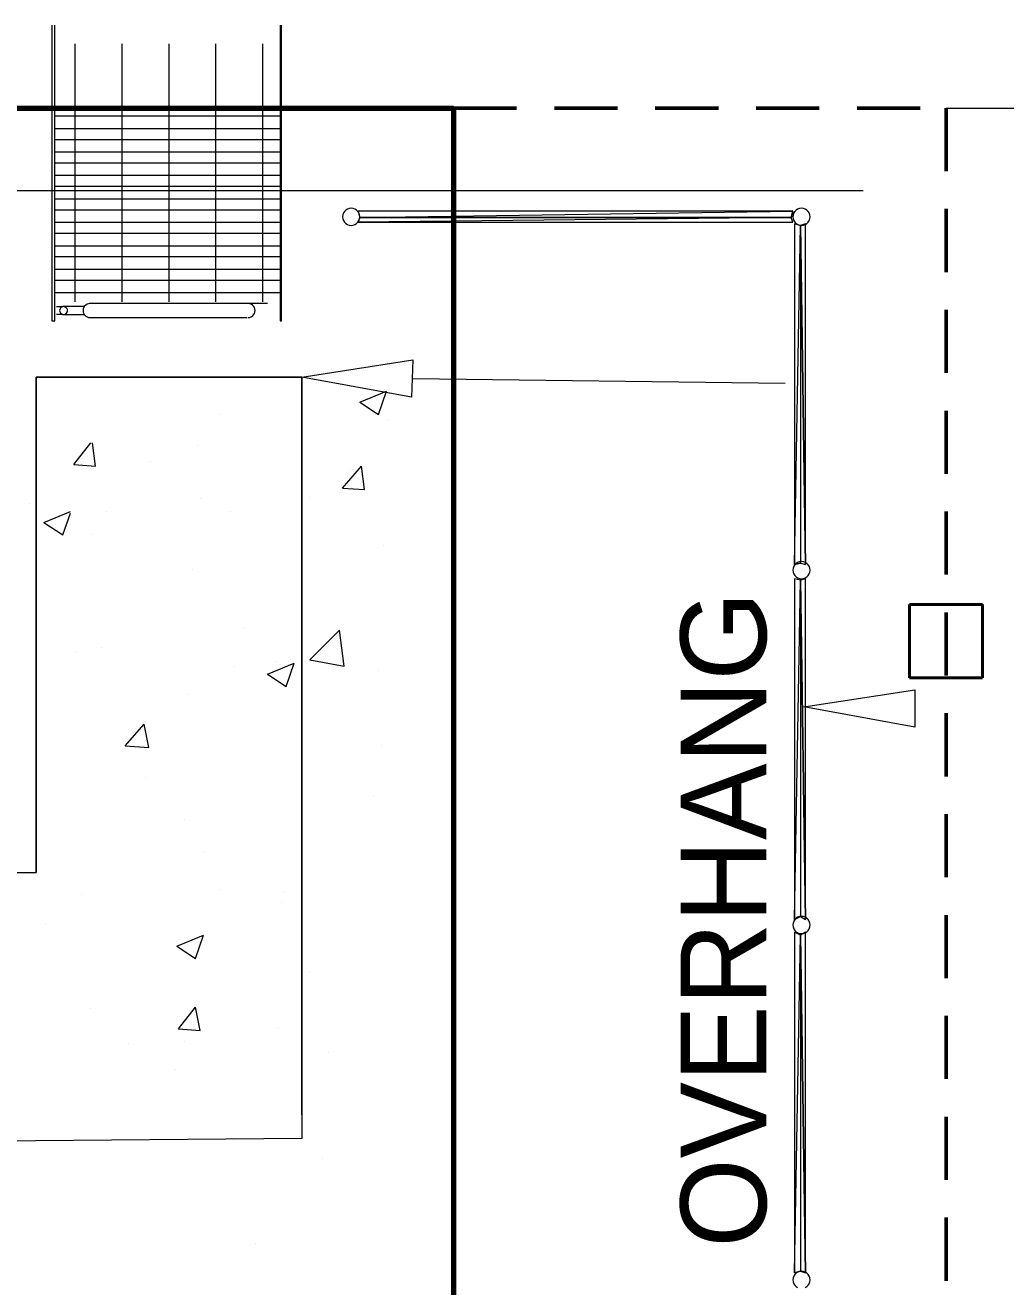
# Paper-space layout '01 Roof Support Layout' of a CAD drawing. Header units: millimetres. Extents: x 5 to 415, y 5 to 292.
# Drawn here: x 238.5 to 277.4, y 162.2 to 212.2 of the extents above; entities that cross this region are included whole.
import ezdxf
from ezdxf.enums import TextEntityAlignment as Align

# ---------------------------------------------------------------- set-up
doc = ezdxf.new("R2010")
doc.units = ezdxf.units.MM
doc.linetypes.add('DASHED_REVIEW', pattern=[4, 2.5, -1.5])
for name, color, linetype in [('BEAMS', 7, 'Continuous'), ('DIMENSIONS', 7, 'Continuous'), ('EXISTING', 7, 'Continuous'), ('LOAD_BEARING_WALLS', 7, 'Continuous'), ('PHOTO_COLUMNS', 7, 'Continuous'), ('PROPOSED', 7, 'Continuous'), ('TEXT', 7, 'Continuous')]:
    doc.layers.add(name, color=color, linetype=linetype)

# ---------------------------------------------------------------- blocks, each defined once
blk = doc.blocks.new('SHEET_01')
at = {"layer": 'BEAMS', "color": 7, "linetype": 'DASHED_REVIEW', "lineweight": 50}
for p, q in [((255.516, 208.916), (275.046, 208.916)), ((275.046, 208.916), (275.046, 155.658))]:
    blk.add_line(p, q, dxfattribs=at)
at = {"layer": 'DIMENSIONS', "color": 7, "linetype": 'Continuous', "lineweight": 13}
blk.add_line((275.046, 208.916), (288.5, 208.916), dxfattribs=at)
at = {"layer": 'EXISTING', "color": 7, "lineweight": 30}
blk.add_line((207.032, 208.916), (255.516, 208.916), dxfattribs=at)
at = {"layer": 'EXISTING', "color": 254, "linetype": 'Continuous', "lineweight": 13}
for p, q in [((271.76, 205.63), (203.684, 205.63)), ((268.97, 204.824), (251.734, 204.824)), ((251.734, 204.824), (251.796, 204.576)), ((251.796, 204.576), (268.97, 204.824)), ((268.97, 204.824), (268.908, 204.576)), ((268.908, 204.576), (251.734, 204.39)), ((251.734, 204.39), (251.796, 204.576)), ((251.734, 204.39), (268.97, 204.39)), ((251.796, 204.576), (268.908, 204.576)), ((268.908, 204.576), (251.796, 204.576)), ((268.97, 204.39), (268.908, 204.576)), ((269.032, 204.328), (269.032, 190.812)), ((269.28, 204.266), (269.032, 204.328)), ((269.032, 190.812), (269.28, 204.266)), ((269.466, 204.328), (269.28, 204.266)), ((269.28, 204.266), (269.28, 190.874)), ((269.466, 190.812), (269.28, 204.266)), ((269.28, 204.266), (269.466, 190.812)), ((269.466, 190.812), (269.466, 204.328)), ((249.502, 198.252), (253.904, 198.934)), ((253.904, 198.934), (253.842, 197.446)), ((253.842, 197.446), (249.502, 198.252)), ((253.904, 198.19), (268.66, 198.004)), ((251.796, 197.26), (252.85, 197.694)), ((252.54, 196.764), (252.85, 197.694)), ((251.796, 197.26), (252.54, 196.764)), ((246.278, 196.764), (246.278, 196.764)), ((252.912, 196.516), (252.912, 196.516)), ((240.45, 194.78), (241.132, 195.648)), ((241.318, 194.718), (241.194, 195.648)), ((245.348, 195.524), (245.348, 195.524)), ((240.45, 194.78), (241.318, 194.718)), ((243.488, 194.904), (243.488, 194.904)), ((251.114, 193.85), (251.858, 194.718)), ((251.982, 193.788), (251.858, 194.718)), ((251.114, 194.16), (251.114, 194.16)), ((251.424, 194.532), (251.424, 194.532)), ((251.114, 193.85), (251.982, 193.788)), ((238.714, 193.23), (238.714, 193.23)), ((245.472, 193.416), (245.472, 193.416)), ((249.812, 193.478), (249.812, 193.478)), ((239.272, 192.486), (240.326, 192.92)), ((240.016, 191.99), (240.326, 192.858)), ((241.752, 192.92), (241.752, 192.92)), ((246.65, 192.92), (246.65, 192.92)), ((239.272, 192.486), (240.016, 191.99)), ((241.194, 191.99), (241.194, 191.99)), ((252.726, 191.556), (252.726, 191.556)), ((245.162, 190.626), (245.162, 190.626)), ((269.28, 190.874), (269.032, 190.812)), ((269.28, 190.874), (269.466, 190.812)), ((269.032, 190.254), (269.032, 176.738)), ((269.28, 190.192), (269.032, 190.254)), ((269.032, 176.738), (269.28, 190.192)), ((269.466, 190.254), (269.28, 190.192)), ((269.28, 190.192), (269.28, 176.862)), ((269.466, 176.738), (269.28, 190.192)), ((269.28, 190.192), (269.466, 176.738)), ((269.466, 176.738), (269.466, 190.254)), ((247.208, 188.27), (247.208, 188.27)), ((249.812, 187.03), (250.99, 188.208)), ((251.176, 186.782), (250.99, 188.208)), ((240.512, 187.34), (240.512, 187.34)), ((241.566, 187.526), (241.566, 187.526)), ((246.836, 186.782), (246.836, 186.782)), ((248.138, 186.472), (249.192, 186.906)), ((248.448, 186.968), (248.448, 186.968)), ((248.882, 185.976), (249.192, 186.906)), ((249.812, 187.03), (251.176, 186.782)), ((248.138, 186.472), (248.882, 185.976)), ((252.54, 186.596), (252.54, 186.596)), ((244.976, 185.666), (244.976, 185.666)), ((269.404, 185.17), (273.806, 185.852)), ((273.806, 185.852), (273.806, 184.364)), ((273.806, 184.364), (269.404, 185.17)), ((242.496, 183.62), (243.24, 184.488)), ((243.426, 183.558), (243.24, 184.488)), ((242.496, 183.62), (243.426, 183.558)), ((252.664, 183.62), (252.664, 183.62)), ((243.302, 182.38), (243.302, 182.38)), ((252.354, 181.636), (252.354, 181.636)), ((244.852, 180.706), (244.852, 180.706)), ((245.596, 179.404), (245.596, 179.404)), ((240.76, 177.73), (240.76, 177.73)), ((246.216, 177.916), (246.216, 177.916)), ((248.758, 177.792), (248.758, 177.792)), ((248.696, 177.42), (248.696, 177.42)), ((269.28, 176.862), (269.032, 176.738)), ((269.28, 176.862), (269.466, 176.738)), ((239.334, 176.552), (239.334, 176.552)), ((244.542, 175.684), (245.596, 176.118)), ((245.286, 175.188), (245.596, 176.118)), ((269.032, 176.242), (269.032, 162.726)), ((269.28, 176.118), (269.032, 176.242)), ((269.032, 162.726), (269.28, 176.118)), ((269.466, 176.242), (269.28, 176.118)), ((269.28, 176.118), (269.28, 162.788)), ((269.466, 162.726), (269.28, 176.118)), ((269.28, 176.118), (269.466, 162.726)), ((269.466, 162.726), (269.466, 176.242)), ((244.542, 175.684), (245.286, 175.188)), ((244.666, 175.746), (244.666, 175.746)), ((249.812, 174.692), (249.812, 174.692)), ((241.132, 173.204), (241.132, 173.204)), ((244.604, 172.398), (245.286, 173.266)), ((245.472, 172.336), (245.286, 173.266)), ((244.604, 172.398), (245.472, 172.336)), ((248.572, 172.398), (248.572, 172.398)), ((242.62, 171.84), (242.62, 171.84)), ((244.852, 171.902), (244.852, 171.902)), ((250.556, 171.468), (250.556, 171.468)), ((244.48, 170.786), (244.48, 170.786)), ((246.774, 167.996), (246.774, 167.996)), ((250.308, 167.252), (250.308, 167.252)), ((247.642, 163.904), (247.642, 163.904)), ((269.28, 162.788), (269.032, 162.726)), ((269.28, 162.788), (269.466, 162.726))]:
    blk.add_line(p, q, dxfattribs=at)
at = {"layer": 'LOAD_BEARING_WALLS', "color": 7, "linetype": 'Continuous', "lineweight": 70}
for p, q in [((207.032, 208.916), (255.516, 208.916)), ((255.516, 208.916), (255.516, 155.658))]:
    blk.add_line(p, q, dxfattribs=at)
at = {"layer": 'PHOTO_COLUMNS', "color": 7, "linetype": 'Continuous', "lineweight": 40}
for p, q in [((273.596, 189.224), (276.496, 189.224)), ((273.596, 186.324), (273.596, 189.224)), ((276.496, 189.224), (276.496, 186.324)), ((276.496, 186.324), (273.596, 186.324))]:
    blk.add_line(p, q, dxfattribs=at)
at = {"layer": 'PROPOSED', "color": 250, "linetype": 'Continuous', "lineweight": 13}
for p, q in [((239.582, 212.202), (239.582, 200.484)), ((239.706, 200.484), (239.706, 212.202)), ((248.634, 212.202), (248.634, 200.484)), ((248.696, 200.484), (248.696, 212.202)), ((240.512, 201.228), (240.512, 211.458)), ((242.372, 201.228), (242.372, 211.458)), ((244.232, 201.228), (244.232, 211.458)), ((246.092, 201.228), (246.092, 211.458)), ((247.952, 201.228), (247.952, 211.458)), ((239.706, 208.606), (248.634, 208.606)), ((239.706, 208.11), (248.634, 208.11)), ((239.706, 207.676), (248.634, 207.676)), ((239.706, 207.18), (248.634, 207.18)), ((239.706, 206.746), (248.634, 206.746)), ((239.706, 206.25), (248.634, 206.25)), ((239.706, 205.816), (248.634, 205.816)), ((239.706, 205.32), (248.634, 205.32)), ((239.706, 204.886), (248.634, 204.886)), ((251.123, 204.685), (251.114, 204.607)), ((251.149, 204.757), (251.123, 204.685)), ((251.189, 204.82), (251.149, 204.757)), ((251.242, 204.873), (251.189, 204.82)), ((251.305, 204.913), (251.242, 204.873)), ((251.377, 204.939), (251.305, 204.913)), ((251.455, 204.948), (251.377, 204.939)), ((251.533, 204.939), (251.455, 204.948)), ((251.605, 204.913), (251.533, 204.939)), ((251.668, 204.873), (251.605, 204.913)), ((251.721, 204.82), (251.668, 204.873)), ((251.761, 204.757), (251.721, 204.82)), ((251.787, 204.685), (251.761, 204.757)), ((251.796, 204.607), (251.787, 204.685)), ((268.908, 204.576), (268.97, 204.824)), ((268.979, 204.685), (268.97, 204.607)), ((269.005, 204.757), (268.979, 204.685)), ((269.045, 204.82), (269.005, 204.757)), ((269.098, 204.873), (269.045, 204.82)), ((269.161, 204.913), (269.098, 204.873)), ((269.233, 204.939), (269.161, 204.913)), ((269.311, 204.948), (269.233, 204.939)), ((269.389, 204.939), (269.311, 204.948)), ((269.461, 204.913), (269.389, 204.939)), ((269.524, 204.873), (269.461, 204.913)), ((269.577, 204.82), (269.524, 204.873)), ((269.617, 204.757), (269.577, 204.82)), ((269.643, 204.685), (269.617, 204.757)), ((269.652, 204.607), (269.643, 204.685)), ((239.706, 204.39), (248.634, 204.39)), ((251.114, 204.607), (251.123, 204.529)), ((251.123, 204.529), (251.149, 204.457)), ((251.149, 204.457), (251.189, 204.394)), ((251.189, 204.394), (251.242, 204.341)), ((251.242, 204.341), (251.305, 204.301)), ((251.305, 204.301), (251.377, 204.275)), ((251.377, 204.275), (251.455, 204.266)), ((251.455, 204.266), (251.533, 204.275)), ((251.533, 204.275), (251.605, 204.301)), ((251.605, 204.301), (251.668, 204.341)), ((251.668, 204.341), (251.721, 204.394)), ((251.721, 204.394), (251.761, 204.457)), ((251.796, 204.576), (251.734, 204.39)), ((251.761, 204.457), (251.787, 204.529)), ((251.787, 204.529), (251.796, 204.607)), ((268.97, 204.607), (268.979, 204.529)), ((268.979, 204.529), (269.005, 204.457)), ((269.005, 204.457), (269.045, 204.394)), ((269.045, 204.394), (269.098, 204.341)), ((269.098, 204.341), (269.161, 204.301)), ((269.161, 204.301), (269.233, 204.275)), ((269.233, 204.275), (269.311, 204.266)), ((269.311, 204.266), (269.389, 204.275)), ((269.389, 204.275), (269.461, 204.301)), ((269.461, 204.301), (269.524, 204.341)), ((269.524, 204.341), (269.577, 204.394)), ((269.577, 204.394), (269.617, 204.457)), ((269.617, 204.457), (269.643, 204.529)), ((269.643, 204.529), (269.652, 204.607)), ((239.706, 203.956), (248.634, 203.956)), ((239.706, 203.46), (248.634, 203.46)), ((239.706, 203.026), (248.634, 203.026)), ((239.706, 202.53), (248.634, 202.53)), ((239.706, 202.096), (248.634, 202.096)), ((239.706, 201.6), (248.634, 201.6)), ((240.978, 201.138), (240.926, 201.105)), ((241.037, 201.159), (240.978, 201.138)), ((241.101, 201.166), (241.037, 201.159)), ((248.138, 201.166), (241.07, 201.166)), ((247.427, 201.159), (247.363, 201.166)), ((247.486, 201.138), (247.427, 201.159)), ((247.538, 201.105), (247.486, 201.138)), ((239.768, 201.042), (240.016, 201.042)), ((240.016, 200.732), (239.768, 200.732)), ((239.896, 200.923), (239.892, 200.887)), ((239.892, 200.887), (239.896, 200.851)), ((239.908, 200.955), (239.896, 200.923)), ((239.896, 200.851), (239.908, 200.819)), ((239.926, 200.984), (239.908, 200.955)), ((239.908, 200.819), (239.926, 200.79)), ((239.95, 201.008), (239.926, 200.984)), ((239.926, 200.79), (239.95, 200.766)), ((239.979, 201.026), (239.95, 201.008)), ((239.95, 200.766), (239.979, 200.748)), ((240.011, 201.038), (239.979, 201.026)), ((239.979, 200.748), (240.011, 200.736)), ((240.047, 201.042), (240.011, 201.038)), ((240.011, 200.736), (240.047, 200.732)), ((240.884, 201.042), (240.016, 201.042)), ((240.016, 200.732), (240.884, 200.732)), ((240.083, 201.038), (240.047, 201.042)), ((240.047, 200.732), (240.083, 200.736)), ((240.115, 201.026), (240.083, 201.038)), ((240.083, 200.736), (240.115, 200.748)), ((240.144, 201.008), (240.115, 201.026)), ((240.115, 200.748), (240.144, 200.766)), ((240.168, 200.984), (240.144, 201.008)), ((240.144, 200.766), (240.168, 200.79)), ((240.186, 200.955), (240.168, 200.984)), ((240.168, 200.79), (240.186, 200.819)), ((240.198, 200.923), (240.186, 200.955)), ((240.186, 200.819), (240.198, 200.851)), ((240.202, 200.887), (240.198, 200.923)), ((240.198, 200.851), (240.202, 200.887)), ((240.829, 200.951), (240.822, 200.887)), ((240.822, 200.887), (240.829, 200.823)), ((240.85, 201.01), (240.829, 200.951)), ((240.829, 200.823), (240.85, 200.764)), ((240.883, 201.062), (240.85, 201.01)), ((240.85, 200.764), (240.883, 200.713)), ((240.926, 201.105), (240.883, 201.062)), ((240.883, 200.713), (240.926, 200.669)), ((240.926, 200.669), (240.978, 200.636)), ((240.978, 200.636), (241.037, 200.615)), ((241.037, 200.615), (241.101, 200.608)), ((247.363, 200.608), (247.427, 200.615)), ((247.427, 200.615), (247.486, 200.636)), ((247.486, 200.636), (247.538, 200.669)), ((247.581, 201.062), (247.538, 201.105)), ((247.538, 200.669), (247.581, 200.713)), ((247.614, 201.01), (247.581, 201.062)), ((247.581, 200.713), (247.614, 200.764)), ((247.635, 200.951), (247.614, 201.01)), ((247.614, 200.764), (247.635, 200.823)), ((247.642, 200.887), (247.635, 200.951)), ((247.635, 200.823), (247.642, 200.887)), ((239.582, 200.484), (239.706, 200.484)), ((241.07, 200.608), (247.332, 200.608)), ((248.634, 200.484), (248.696, 200.484)), ((249.502, 198.252), (238.962, 198.252)), ((238.962, 198.252), (238.962, 178.598)), ((238.962, 178.598), (238.962, 198.252)), ((238.962, 198.252), (249.502, 198.252)), ((249.502, 178.35), (249.502, 198.252)), ((249.502, 198.252), (249.502, 168.058)), ((268.979, 190.673), (268.97, 190.595)), ((269.005, 190.745), (268.979, 190.673)), ((269.045, 190.808), (269.005, 190.745)), ((269.032, 190.812), (269.28, 190.874)), ((269.098, 190.861), (269.045, 190.808)), ((269.161, 190.901), (269.098, 190.861)), ((269.233, 190.927), (269.161, 190.901)), ((269.311, 190.936), (269.233, 190.927)), ((269.389, 190.927), (269.311, 190.936)), ((269.461, 190.901), (269.389, 190.927)), ((269.524, 190.861), (269.461, 190.901)), ((269.577, 190.808), (269.524, 190.861)), ((269.617, 190.745), (269.577, 190.808)), ((269.643, 190.673), (269.617, 190.745)), ((269.652, 190.595), (269.643, 190.673)), ((268.97, 190.595), (268.979, 190.517)), ((268.979, 190.517), (269.005, 190.445)), ((269.005, 190.445), (269.045, 190.382)), ((269.045, 190.382), (269.098, 190.329)), ((269.098, 190.329), (269.161, 190.289)), ((269.161, 190.289), (269.233, 190.263)), ((269.233, 190.263), (269.311, 190.254)), ((269.311, 190.254), (269.389, 190.263)), ((269.389, 190.263), (269.461, 190.289)), ((269.461, 190.289), (269.524, 190.329)), ((269.524, 190.329), (269.577, 190.382)), ((269.577, 190.382), (269.617, 190.445)), ((269.617, 190.445), (269.643, 190.517)), ((269.643, 190.517), (269.652, 190.595)), ((226.385, 178.598), (238.962, 178.598)), ((249.502, 168.988), (249.502, 178.35)), ((268.979, 176.599), (268.97, 176.521)), ((269.005, 176.671), (268.979, 176.599)), ((269.045, 176.734), (269.005, 176.671)), ((269.032, 176.738), (269.28, 176.862)), ((269.098, 176.787), (269.045, 176.734)), ((269.161, 176.827), (269.098, 176.787)), ((269.233, 176.853), (269.161, 176.827)), ((269.311, 176.862), (269.233, 176.853)), ((269.389, 176.853), (269.311, 176.862)), ((269.461, 176.827), (269.389, 176.853)), ((269.524, 176.787), (269.461, 176.827)), ((269.577, 176.734), (269.524, 176.787)), ((269.617, 176.671), (269.577, 176.734)), ((269.643, 176.599), (269.617, 176.671)), ((269.652, 176.521), (269.643, 176.599)), ((268.97, 176.521), (268.979, 176.443)), ((268.979, 176.443), (269.005, 176.371)), ((269.005, 176.371), (269.045, 176.308)), ((269.045, 176.308), (269.098, 176.255)), ((269.098, 176.255), (269.161, 176.215)), ((269.161, 176.215), (269.233, 176.189)), ((269.233, 176.189), (269.311, 176.18)), ((269.311, 176.18), (269.389, 176.189)), ((269.389, 176.189), (269.461, 176.215)), ((269.461, 176.215), (269.524, 176.255)), ((269.524, 176.255), (269.577, 176.308)), ((269.577, 176.308), (269.617, 176.371)), ((269.617, 176.371), (269.643, 176.443)), ((269.643, 176.443), (269.652, 176.521)), ((249.502, 168.058), (220.982, 167.81)), ((269.005, 162.597), (268.979, 162.525)), ((269.045, 162.66), (269.005, 162.597)), ((269.032, 162.726), (269.28, 162.788)), ((269.098, 162.713), (269.045, 162.66)), ((269.161, 162.753), (269.098, 162.713)), ((269.233, 162.779), (269.161, 162.753)), ((269.311, 162.788), (269.233, 162.779)), ((269.389, 162.779), (269.311, 162.788)), ((269.461, 162.753), (269.389, 162.779)), ((269.524, 162.713), (269.461, 162.753)), ((269.577, 162.66), (269.524, 162.713)), ((269.617, 162.597), (269.577, 162.66)), ((269.643, 162.525), (269.617, 162.597)), ((268.979, 162.525), (268.97, 162.447)), ((268.97, 162.447), (268.979, 162.369)), ((268.979, 162.369), (269.005, 162.297)), ((269.005, 162.297), (269.045, 162.234)), ((269.045, 162.234), (269.098, 162.181)), ((269.098, 162.181), (269.161, 162.141)), ((269.461, 162.141), (269.524, 162.181)), ((269.524, 162.181), (269.577, 162.234)), ((269.577, 162.234), (269.617, 162.297)), ((269.617, 162.297), (269.643, 162.369)), ((269.652, 162.447), (269.643, 162.525)), ((269.643, 162.369), (269.652, 162.447))]:
    blk.add_line(p, q, dxfattribs=at)
at = {"layer": 'TEXT'}
blk.add_text('OVERHANG', height=3.4, rotation=90, dxfattribs=at).set_placement((267.916, 176.738), align=Align.CENTER)

psp = doc.layouts.new('01 Roof Support Layout')

# ---------------------------------------------------------------- block references
psp.add_blockref('SHEET_01', (0, 0))

doc.saveas('drawing.dxf')
